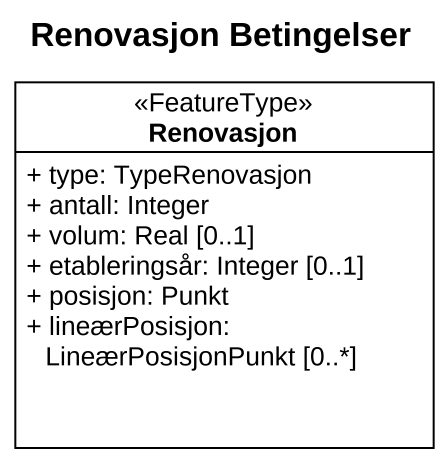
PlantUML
@startuml
title Renovasjon Betingelser
hide circle
hide empty members
skinparam classAttributeIconSize 0
class Renovasjon <<FeatureType>> {
  + type: TypeRenovasjon
  + antall: Integer
  + volum: Real [0..1]
  + etableringsår: Integer [0..1]
  + posisjon: Punkt
  + lineærPosisjon: LineærPosisjonPunkt [0..*]
}
@enduml
